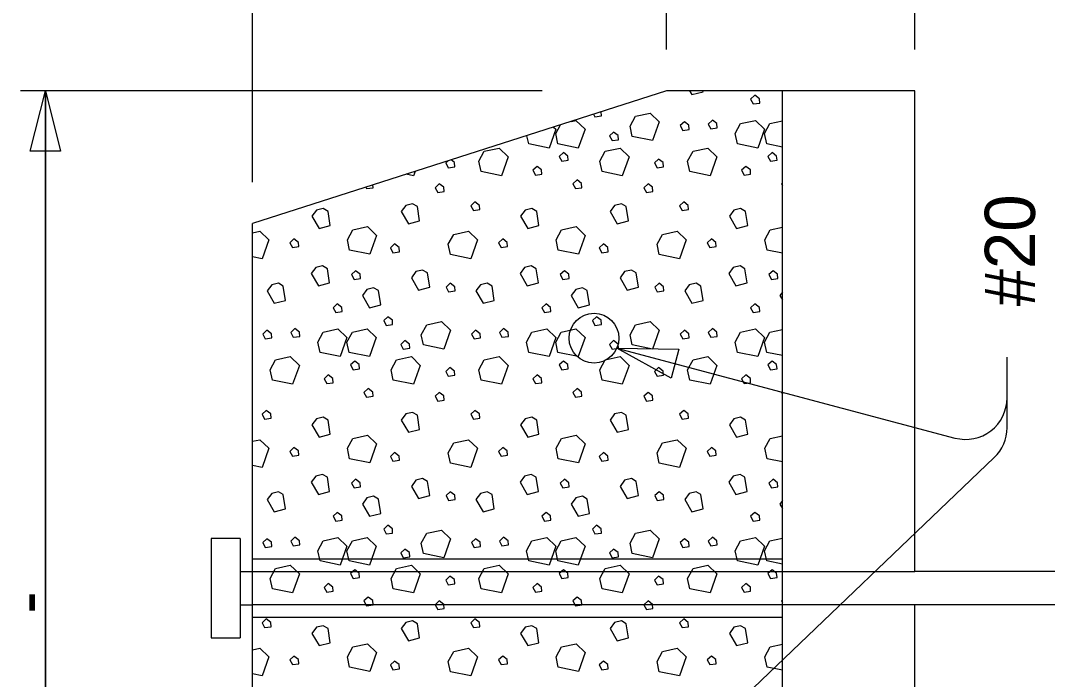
# Model space of a CAD drawing. Extents: x -0.8 to 7.7, y -0.5 to 10.5.
# Drawn here: x 2.644 to 4.281, y 2.131 to 3.18 of the extents above; entities that cross this region are included whole.
import ezdxf

# ---------------------------------------------------------------- set-up
doc = ezdxf.new("R2010")
doc.units = 0
doc.layers.add('Level 2', color=7, linetype='Continuous')
doc.layers.add('Level 3', color=7, linetype='Continuous')

msp = doc.modelspace()

# ---------------------------------------------------------------- linework, layer by layer
at = {"layer": 'Level 2'}
for p, q in [((3.0136, 2.9228), (3.0136, 3.5035)), ((4.0695, 3.134), (4.0695, 3.5035)), ((3.6735, 3.134), (3.6735, 3.3056)), ((3.4755, 3.068), (2.644, 3.068)), ((3.6735, 3.068), (3.0136, 2.8568)), ((4.0695, 3.068), (3.6735, 3.068)), ((3.8583, 1.484), (3.8583, 3.068)), ((4.0695, 2.3024), (4.0695, 3.068)), ((3.0136, 1.6952), (3.0136, 2.8568)), ((4.2164, 2.5317), (4.2164, 2.6439)), ((2.9476, 2.3552), (2.9476, 2.1968)), ((2.9938, 2.3552), (2.9476, 2.3552)), ((2.9938, 2.3552), (2.9938, 2.1968)), ((3.8583, 2.3222), (3.0136, 2.3222)), ((2.9938, 2.3024), (3.0136, 2.3024)), ((3.0136, 2.3024), (3.8583, 2.3024)), ((3.8583, 2.3024), (4.0695, 2.3024)), ((4.3144, 2.3024), (4.0695, 2.3024)), ((2.9938, 2.2496), (3.0136, 2.2496)), ((3.8583, 2.2496), (3.0136, 2.2496)), ((4.0695, 2.2496), (3.8583, 2.2496)), ((4.0695, 1.484), (4.0695, 2.2496)), ((4.354, 2.2496), (4.0695, 2.2496)), ((3.0136, 2.2298), (3.8583, 2.2298)), ((2.9476, 2.1968), (2.9938, 2.1968))]:
    msp.add_line(p, q, dxfattribs=at)
msp.add_circle((3.558, 2.6742), 0.0396, dxfattribs=at)
for centre, start in [((4.1503, 2.5789), 255.1068), ((4.1503, 2.5316), 313.6792)]:
    msp.add_arc(centre, 0.066, start, 0, dxfattribs=at)
at = {"layer": 'Level 3'}
for p, q in [((2.6836, 1.484), (2.6836, 3.0679)), ((2.6836, 3.0679), (2.6836, 1.484)), ((3.5944, 2.6584), (4.1333, 2.5151)), ((3.5915, 1.9068), (4.1958, 2.4839))]:
    msp.add_line(p, q, dxfattribs=at)
for points in [[(2.6596, 2.9719), (2.6836, 3.0679), (2.7076, 2.9719)], [(3.8118, 3.0472), (3.8221, 3.0486), (3.8216, 3.0553), (3.8143, 3.061), (3.8076, 3.0548)], [(3.6189, 2.9954), (3.6154, 3.0118), (3.6242, 3.0276), (3.6477, 3.0328), (3.662, 3.019), (3.6513, 2.9888)], [(3.6995, 3.005), (3.7098, 3.0066), (3.7092, 3.0134), (3.7021, 3.019), (3.6955, 3.0128)], [(3.7441, 3.0077), (3.7544, 3.0093), (3.7538, 3.0159), (3.7466, 3.0215), (3.74, 3.0153)], [(3.7866, 2.9835), (3.783, 3), (3.7917, 3.0159), (3.8154, 3.021), (3.8296, 3.0072), (3.8189, 2.9769)], [(3.5867, 2.9888), (3.5969, 2.9903), (3.5965, 2.9969), (3.5892, 3.0025), (3.5826, 2.9963)], [(3.378, 2.9396), (3.3745, 2.9559), (3.3832, 2.9718), (3.4068, 2.9769), (3.4211, 2.9631), (3.4104, 2.9328)], [(3.5067, 2.9559), (3.517, 2.9575), (3.5164, 2.9641), (3.5094, 2.9698), (3.5026, 2.9636)], [(3.5709, 2.9396), (3.5672, 2.9559), (3.5759, 2.9718), (3.5995, 2.9769), (3.6139, 2.9631), (3.6031, 2.9328)], [(3.7108, 2.9396), (3.7072, 2.9559), (3.716, 2.9718), (3.7395, 2.9769), (3.7538, 2.9631), (3.743, 2.9328)], [(3.8394, 2.9559), (3.8497, 2.9575), (3.8491, 2.9641), (3.8419, 2.9698), (3.8353, 2.9636)], [(3.4648, 2.9339), (3.4751, 2.9355), (3.4744, 2.9421), (3.4673, 2.9478), (3.4605, 2.9416)], [(3.6585, 2.9456), (3.6687, 2.9472), (3.6682, 2.9538), (3.661, 2.9595), (3.6544, 2.9533)], [(3.7974, 2.9339), (3.8076, 2.9355), (3.8072, 2.9421), (3.8, 2.9478), (3.7933, 2.9416)], [(3.3089, 2.9062), (3.3192, 2.9078), (3.3186, 2.9145), (3.3114, 2.92), (3.3048, 2.9138)], [(3.5283, 2.9123), (3.5385, 2.9138), (3.538, 2.9206), (3.5309, 2.9262), (3.5242, 2.92)], [(3.6415, 2.9062), (3.6518, 2.9078), (3.6513, 2.9145), (3.6441, 2.92), (3.6374, 2.9138)], [(3.2621, 2.8564), (3.2801, 2.861), (3.2767, 2.8837), (3.2689, 2.8882), (3.2582, 2.8857), (3.2509, 2.876)], [(3.3658, 2.8775), (3.3761, 2.879), (3.3755, 2.8857), (3.3683, 2.8913), (3.3617, 2.8852)], [(3.5949, 2.8564), (3.6129, 2.861), (3.6092, 2.8837), (3.6016, 2.8882), (3.5908, 2.8857), (3.5837, 2.876)], [(3.6985, 2.8775), (3.7087, 2.879), (3.7082, 2.8857), (3.701, 2.8913), (3.6943, 2.8852)], [(3.1197, 2.8488), (3.1377, 2.8534), (3.1341, 2.876), (3.1263, 2.8806), (3.1156, 2.8779), (3.1085, 2.8683)], [(3.4524, 2.8488), (3.4703, 2.8534), (3.4667, 2.876), (3.4591, 2.8806), (3.4483, 2.8779), (3.4411, 2.8683)], [(3.7851, 2.8488), (3.8031, 2.8534), (3.7995, 2.876), (3.7917, 2.8806), (3.781, 2.8779), (3.7738, 2.8683)], [(3.1684, 2.8144), (3.1649, 2.8309), (3.1736, 2.8468), (3.1971, 2.8519), (3.2115, 2.8379), (3.2006, 2.8077)], [(3.5011, 2.8144), (3.4975, 2.8309), (3.5063, 2.8468), (3.5298, 2.8519), (3.5441, 2.8379), (3.5334, 2.8077)], [(3.0772, 2.8185), (3.0875, 2.8201), (3.087, 2.8267), (3.0797, 2.8324), (3.073, 2.8262)], [(3.3295, 2.8072), (3.3258, 2.8237), (3.3345, 2.8395), (3.358, 2.8447), (3.3725, 2.8309), (3.3617, 2.8006)], [(3.4098, 2.8185), (3.42, 2.8201), (3.4196, 2.8267), (3.4125, 2.8324), (3.4058, 2.8262)], [(3.662, 2.8072), (3.6585, 2.8237), (3.6672, 2.8395), (3.6907, 2.8447), (3.7051, 2.8309), (3.6943, 2.8006)], [(3.7425, 2.8185), (3.7528, 2.8201), (3.7523, 2.8267), (3.7451, 2.8324), (3.7385, 2.8262)], [(3.2376, 2.8103), (3.2479, 2.8119), (3.2474, 2.8185), (3.2401, 2.8242), (3.2335, 2.818)], [(3.5704, 2.8103), (3.5807, 2.8119), (3.5801, 2.8185), (3.5729, 2.8242), (3.5661, 2.818)], [(3.1187, 2.7575), (3.1366, 2.7622), (3.133, 2.7847), (3.1253, 2.7894), (3.1146, 2.7867), (3.1074, 2.777)], [(3.2781, 2.7508), (3.2961, 2.7554), (3.2925, 2.7781), (3.2847, 2.7826), (3.274, 2.7801), (3.2669, 2.7704)], [(3.4513, 2.7575), (3.4694, 2.7622), (3.4658, 2.7847), (3.458, 2.7894), (3.4473, 2.7867), (3.4401, 2.777)], [(3.6109, 2.7508), (3.6287, 2.7554), (3.6251, 2.7781), (3.6175, 2.7826), (3.6067, 2.7801), (3.5995, 2.7704)], [(3.7841, 2.7575), (3.802, 2.7622), (3.7983, 2.7847), (3.7908, 2.7894), (3.78, 2.7867), (3.7728, 2.777)], [(3.1755, 2.7678), (3.1858, 2.7693), (3.1853, 2.7759), (3.1781, 2.7816), (3.1715, 2.7755)], [(3.5083, 2.7678), (3.5186, 2.7693), (3.5181, 2.7759), (3.5108, 2.7816), (3.5041, 2.7755)], [(3.841, 2.7678), (3.8511, 2.7693), (3.8507, 2.7759), (3.8436, 2.7816), (3.8369, 2.7755)], [(3.0484, 2.7298), (3.0664, 2.7344), (3.0628, 2.757), (3.0552, 2.7616), (3.0443, 2.7591), (3.0372, 2.7494)], [(3.2001, 2.7227), (3.2182, 2.7273), (3.2146, 2.7499), (3.2068, 2.7544), (3.1961, 2.7519), (3.1889, 2.7421)], [(3.3263, 2.7478), (3.3365, 2.7494), (3.3361, 2.756), (3.3289, 2.7616), (3.3222, 2.7554)], [(3.3812, 2.7298), (3.399, 2.7344), (3.3955, 2.757), (3.3878, 2.7616), (3.377, 2.7591), (3.3699, 2.7494)], [(3.5329, 2.7227), (3.5508, 2.7273), (3.5471, 2.7499), (3.5396, 2.7544), (3.5288, 2.7519), (3.5217, 2.7421)], [(3.6589, 2.7478), (3.6692, 2.7494), (3.6687, 2.756), (3.6616, 2.7616), (3.655, 2.7554)], [(3.7138, 2.7298), (3.7318, 2.7344), (3.7282, 2.757), (3.7206, 2.7616), (3.7098, 2.7591), (3.7025, 2.7494)], [(3.1464, 2.715), (3.1565, 2.7165), (3.1561, 2.7231), (3.1489, 2.7288), (3.1423, 2.7227)], [(3.479, 2.715), (3.4893, 2.7165), (3.4888, 2.7231), (3.4817, 2.7288), (3.4751, 2.7227)], [(3.8118, 2.715), (3.8221, 2.7165), (3.8216, 2.7231), (3.8143, 2.7288), (3.8076, 2.7227)], [(3.2269, 2.6945), (3.2371, 2.696), (3.2367, 2.7026), (3.2294, 2.7083), (3.2228, 2.7021)], [(3.2863, 2.6633), (3.2827, 2.6795), (3.2914, 2.6955), (3.3149, 2.7007), (3.3295, 2.6868), (3.3186, 2.6566)], [(3.5595, 2.6945), (3.5698, 2.696), (3.5693, 2.7026), (3.5622, 2.7083), (3.5554, 2.7021)], [(3.6189, 2.6633), (3.6154, 2.6795), (3.6242, 2.6955), (3.6477, 2.7007), (3.662, 2.6868), (3.6513, 2.6566)], [(3.034, 2.6729), (3.0443, 2.6745), (3.0438, 2.6811), (3.0367, 2.6868), (3.03, 2.6806)], [(3.0787, 2.6756), (3.089, 2.677), (3.0884, 2.6838), (3.0813, 2.6893), (3.0746, 2.6831)], [(3.1213, 2.6514), (3.1177, 2.6678), (3.1263, 2.6838), (3.1499, 2.6888), (3.1643, 2.675), (3.1535, 2.6448)], [(3.1679, 2.6514), (3.1643, 2.6678), (3.173, 2.6838), (3.1965, 2.6888), (3.2109, 2.675), (3.2001, 2.6448)], [(3.3668, 2.6729), (3.377, 2.6745), (3.3765, 2.6811), (3.3693, 2.6868), (3.3627, 2.6806)], [(3.4113, 2.6756), (3.4216, 2.677), (3.4211, 2.6838), (3.4139, 2.6893), (3.4073, 2.6831)], [(3.4539, 2.6514), (3.4504, 2.6678), (3.4591, 2.6838), (3.4826, 2.6888), (3.4971, 2.675), (3.4863, 2.6448)], [(3.5005, 2.6514), (3.4971, 2.6678), (3.5057, 2.6838), (3.5293, 2.6888), (3.5437, 2.675), (3.5329, 2.6448)], [(3.6995, 2.6729), (3.7098, 2.6745), (3.7092, 2.6811), (3.7021, 2.6868), (3.6955, 2.6806)], [(3.7441, 2.6756), (3.7544, 2.677), (3.7538, 2.6838), (3.7466, 2.6893), (3.74, 2.6831)], [(3.7866, 2.6514), (3.783, 2.6678), (3.7917, 2.6838), (3.8154, 2.6888), (3.8296, 2.675), (3.8189, 2.6448)], [(3.254, 2.6566), (3.2643, 2.658), (3.2637, 2.6648), (3.2566, 2.6703), (3.2499, 2.6642)], [(3.5867, 2.6566), (3.5969, 2.658), (3.5965, 2.6648), (3.5892, 2.6703), (3.5826, 2.6642)], [(3.681, 2.6106), (3.5944, 2.6584), (3.6933, 2.6569)], [(3.0454, 2.6073), (3.0417, 2.6237), (3.0505, 2.6395), (3.074, 2.6448), (3.0884, 2.6308), (3.0777, 2.6007)], [(3.1741, 2.6237), (3.1843, 2.6253), (3.1839, 2.632), (3.1766, 2.6376), (3.1699, 2.6315)], [(3.2381, 2.6073), (3.2346, 2.6237), (3.2433, 2.6395), (3.2669, 2.6448), (3.2811, 2.6308), (3.2705, 2.6007)], [(3.378, 2.6073), (3.3745, 2.6237), (3.3832, 2.6395), (3.4068, 2.6448), (3.4211, 2.6308), (3.4104, 2.6007)], [(3.5067, 2.6237), (3.517, 2.6253), (3.5164, 2.632), (3.5094, 2.6376), (3.5026, 2.6315)], [(3.5709, 2.6073), (3.5672, 2.6237), (3.5759, 2.6395), (3.5995, 2.6448), (3.6139, 2.6308), (3.6031, 2.6007)], [(3.7108, 2.6073), (3.7072, 2.6237), (3.716, 2.6395), (3.7395, 2.6448), (3.7538, 2.6308), (3.743, 2.6007)], [(3.8394, 2.6237), (3.8497, 2.6253), (3.8491, 2.632), (3.8419, 2.6376), (3.8353, 2.6315)], [(3.3258, 2.6135), (3.3361, 2.615), (3.3355, 2.6217), (3.3284, 2.6273), (3.3217, 2.6212)], [(3.6585, 2.6135), (3.6687, 2.615), (3.6682, 2.6217), (3.661, 2.6273), (3.6544, 2.6212)], [(3.132, 2.6017), (3.1423, 2.6032), (3.1418, 2.6098), (3.1345, 2.6155), (3.1279, 2.6093)], [(3.4648, 2.6017), (3.4751, 2.6032), (3.4744, 2.6098), (3.4673, 2.6155), (3.4605, 2.6093)], [(3.7974, 2.6017), (3.8076, 2.6032), (3.8072, 2.6098), (3.8, 2.6155), (3.7933, 2.6093)], [(3.1956, 2.5801), (3.2058, 2.5817), (3.2054, 2.5883), (3.1981, 2.594), (3.1914, 2.5878)], [(3.3089, 2.5739), (3.3192, 2.5755), (3.3186, 2.5823), (3.3114, 2.5878), (3.3048, 2.5817)], [(3.5283, 2.5801), (3.5385, 2.5817), (3.538, 2.5883), (3.5309, 2.594), (3.5242, 2.5878)], [(3.6415, 2.5739), (3.6518, 2.5755), (3.6513, 2.5823), (3.6441, 2.5878), (3.6374, 2.5817)], [(3.033, 2.5453), (3.0433, 2.5467), (3.0428, 2.5535), (3.0356, 2.5592), (3.0289, 2.5529)], [(3.2621, 2.5243), (3.2801, 2.5289), (3.2767, 2.5515), (3.2689, 2.556), (3.2582, 2.5535), (3.2509, 2.5437)], [(3.3658, 2.5453), (3.3761, 2.5467), (3.3755, 2.5535), (3.3683, 2.5592), (3.3617, 2.5529)], [(3.5949, 2.5243), (3.6129, 2.5289), (3.6092, 2.5515), (3.6016, 2.556), (3.5908, 2.5535), (3.5837, 2.5437)], [(3.6985, 2.5453), (3.7087, 2.5467), (3.7082, 2.5535), (3.701, 2.5592), (3.6943, 2.5529)], [(3.1197, 2.5166), (3.1377, 2.5211), (3.1341, 2.5437), (3.1263, 2.5485), (3.1156, 2.5458), (3.1085, 2.5361)], [(3.4524, 2.5166), (3.4703, 2.5211), (3.4667, 2.5437), (3.4591, 2.5485), (3.4483, 2.5458), (3.4411, 2.5361)], [(3.7851, 2.5166), (3.8031, 2.5211), (3.7995, 2.5437), (3.7917, 2.5485), (3.781, 2.5458), (3.7738, 2.5361)], [(3.1684, 2.4822), (3.1649, 2.4987), (3.1736, 2.5145), (3.1971, 2.5197), (3.2115, 2.5058), (3.2006, 2.4756)], [(3.3295, 2.4751), (3.3258, 2.4914), (3.3345, 2.5074), (3.358, 2.5124), (3.3725, 2.4987), (3.3617, 2.4683)], [(3.5011, 2.4822), (3.4975, 2.4987), (3.5063, 2.5145), (3.5298, 2.5197), (3.5441, 2.5058), (3.5334, 2.4756)], [(3.662, 2.4751), (3.6585, 2.4914), (3.6672, 2.5074), (3.6907, 2.5124), (3.7051, 2.4987), (3.6943, 2.4683)], [(3.0772, 2.4864), (3.0875, 2.4879), (3.087, 2.4945), (3.0797, 2.5001), (3.073, 2.4939)], [(3.2376, 2.4781), (3.2479, 2.4797), (3.2474, 2.4864), (3.2401, 2.492), (3.2335, 2.4859)], [(3.4098, 2.4864), (3.42, 2.4879), (3.4196, 2.4945), (3.4125, 2.5001), (3.4058, 2.4939)], [(3.5704, 2.4781), (3.5807, 2.4797), (3.5801, 2.4864), (3.5729, 2.492), (3.5661, 2.4859)], [(3.7425, 2.4864), (3.7528, 2.4879), (3.7523, 2.4945), (3.7451, 2.5001), (3.7385, 2.4939)], [(3.1187, 2.4253), (3.1366, 2.4299), (3.133, 2.4525), (3.1253, 2.4571), (3.1146, 2.4546), (3.1074, 2.4448)], [(3.4513, 2.4253), (3.4694, 2.4299), (3.4658, 2.4525), (3.458, 2.4571), (3.4473, 2.4546), (3.4401, 2.4448)], [(3.7841, 2.4253), (3.802, 2.4299), (3.7983, 2.4525), (3.7908, 2.4571), (3.78, 2.4546), (3.7728, 2.4448)], [(3.1755, 2.4356), (3.1858, 2.4372), (3.1853, 2.4438), (3.1781, 2.4495), (3.1715, 2.4433)], [(3.2781, 2.4187), (3.2961, 2.4233), (3.2925, 2.4459), (3.2847, 2.4504), (3.274, 2.4479), (3.2669, 2.4381)], [(3.5083, 2.4356), (3.5186, 2.4372), (3.5181, 2.4438), (3.5108, 2.4495), (3.5041, 2.4433)], [(3.6109, 2.4187), (3.6287, 2.4233), (3.6251, 2.4459), (3.6175, 2.4504), (3.6067, 2.4479), (3.5995, 2.4381)], [(3.841, 2.4356), (3.8511, 2.4372), (3.8507, 2.4438), (3.8436, 2.4495), (3.8369, 2.4433)], [(3.0484, 2.3976), (3.0664, 2.4023), (3.0628, 2.4249), (3.0552, 2.4294), (3.0443, 2.4269), (3.0372, 2.4171)], [(3.3263, 2.4157), (3.3365, 2.4171), (3.3361, 2.4239), (3.3289, 2.4294), (3.3222, 2.4233)], [(3.3812, 2.3976), (3.399, 2.4023), (3.3955, 2.4249), (3.3878, 2.4294), (3.377, 2.4269), (3.3699, 2.4171)], [(3.6589, 2.4157), (3.6692, 2.4171), (3.6687, 2.4239), (3.6616, 2.4294), (3.655, 2.4233)], [(3.7138, 2.3976), (3.7318, 2.4023), (3.7282, 2.4249), (3.7206, 2.4294), (3.7098, 2.4269), (3.7025, 2.4171)], [(3.2001, 2.3906), (3.2182, 2.3951), (3.2146, 2.4176), (3.2068, 2.4223), (3.1961, 2.4196), (3.1889, 2.4099)], [(3.5329, 2.3906), (3.5508, 2.3951), (3.5471, 2.4176), (3.5396, 2.4223), (3.5288, 2.4196), (3.5217, 2.4099)], [(3.1464, 2.3828), (3.1565, 2.3844), (3.1561, 2.391), (3.1489, 2.3967), (3.1423, 2.3905)], [(3.479, 2.3828), (3.4893, 2.3844), (3.4888, 2.391), (3.4817, 2.3967), (3.4751, 2.3905)], [(3.8118, 2.3828), (3.8221, 2.3844), (3.8216, 2.391), (3.8143, 2.3967), (3.8076, 2.3905)], [(3.2269, 2.3623), (3.2371, 2.3638), (3.2367, 2.3705), (3.2294, 2.3761), (3.2228, 2.37)], [(3.5595, 2.3623), (3.5698, 2.3638), (3.5693, 2.3705), (3.5622, 2.3761), (3.5554, 2.37)], [(3.0787, 2.3433), (3.089, 2.3448), (3.0884, 2.3515), (3.0813, 2.3571), (3.0746, 2.351)], [(3.2863, 2.3311), (3.2827, 2.3474), (3.2914, 2.3633), (3.3149, 2.3684), (3.3295, 2.3546), (3.3186, 2.3243)], [(3.4113, 2.3433), (3.4216, 2.3448), (3.4211, 2.3515), (3.4139, 2.3571), (3.4073, 2.351)], [(3.6189, 2.3311), (3.6154, 2.3474), (3.6242, 2.3633), (3.6477, 2.3684), (3.662, 2.3546), (3.6513, 2.3243)], [(3.7441, 2.3433), (3.7544, 2.3448), (3.7538, 2.3515), (3.7466, 2.3571), (3.74, 2.351)], [(3.034, 2.3408), (3.0443, 2.3423), (3.0438, 2.349), (3.0367, 2.3546), (3.03, 2.3485)], [(3.1213, 2.3193), (3.1177, 2.3355), (3.1263, 2.3515), (3.1499, 2.3567), (3.1643, 2.3428), (3.1535, 2.3126)], [(3.1679, 2.3193), (3.1643, 2.3355), (3.173, 2.3515), (3.1965, 2.3567), (3.2109, 2.3428), (3.2001, 2.3126)], [(3.3668, 2.3408), (3.377, 2.3423), (3.3765, 2.349), (3.3693, 2.3546), (3.3627, 2.3485)], [(3.4539, 2.3193), (3.4504, 2.3355), (3.4591, 2.3515), (3.4826, 2.3567), (3.4971, 2.3428), (3.4863, 2.3126)], [(3.5005, 2.3193), (3.4971, 2.3355), (3.5057, 2.3515), (3.5293, 2.3567), (3.5437, 2.3428), (3.5329, 2.3126)], [(3.6995, 2.3408), (3.7098, 2.3423), (3.7092, 2.349), (3.7021, 2.3546), (3.6955, 2.3485)], [(3.7866, 2.3193), (3.783, 2.3355), (3.7917, 2.3515), (3.8154, 2.3567), (3.8296, 2.3428), (3.8189, 2.3126)], [(3.254, 2.3243), (3.2643, 2.3259), (3.2637, 2.3325), (3.2566, 2.3382), (3.2499, 2.332)], [(3.5867, 2.3243), (3.5969, 2.3259), (3.5965, 2.3325), (3.5892, 2.3382), (3.5826, 2.332)], [(3.0454, 2.2751), (3.0417, 2.2916), (3.0505, 2.3074), (3.074, 2.3126), (3.0884, 2.2987), (3.0777, 2.2685)], [(3.2381, 2.2751), (3.2346, 2.2916), (3.2433, 2.3074), (3.2669, 2.3126), (3.2811, 2.2987), (3.2705, 2.2685)], [(3.378, 2.2751), (3.3745, 2.2916), (3.3832, 2.3074), (3.4068, 2.3126), (3.4211, 2.2987), (3.4104, 2.2685)], [(3.5709, 2.2751), (3.5672, 2.2916), (3.5759, 2.3074), (3.5995, 2.3126), (3.6139, 2.2987), (3.6031, 2.2685)], [(3.7108, 2.2751), (3.7072, 2.2916), (3.716, 2.3074), (3.7395, 2.3126), (3.7538, 2.2987), (3.743, 2.2685)], [(3.1741, 2.2916), (3.1843, 2.293), (3.1839, 2.2998), (3.1766, 2.3053), (3.1699, 2.2992)], [(3.3258, 2.2813), (3.3361, 2.2827), (3.3355, 2.2895), (3.3284, 2.295), (3.3217, 2.2889)], [(3.5067, 2.2916), (3.517, 2.293), (3.5164, 2.2998), (3.5094, 2.3053), (3.5026, 2.2992)], [(3.6585, 2.2813), (3.6687, 2.2827), (3.6682, 2.2895), (3.661, 2.295), (3.6544, 2.2889)], [(3.8394, 2.2916), (3.8497, 2.293), (3.8491, 2.2998), (3.8419, 2.3053), (3.8353, 2.2992)], [(3.132, 2.2695), (3.1423, 2.271), (3.1418, 2.2777), (3.1345, 2.2833), (3.1279, 2.2772)], [(3.4648, 2.2695), (3.4751, 2.271), (3.4744, 2.2777), (3.4673, 2.2833), (3.4605, 2.2772)], [(3.7974, 2.2695), (3.8076, 2.271), (3.8072, 2.2777), (3.8, 2.2833), (3.7933, 2.2772)], [(3.1956, 2.248), (3.2058, 2.2495), (3.2054, 2.2562), (3.1981, 2.2618), (3.1914, 2.2557)], [(3.5283, 2.248), (3.5385, 2.2495), (3.538, 2.2562), (3.5309, 2.2618), (3.5242, 2.2557)], [(3.3089, 2.2418), (3.3192, 2.2433), (3.3186, 2.25), (3.3114, 2.2557), (3.3048, 2.2495)], [(3.6415, 2.2418), (3.6518, 2.2433), (3.6513, 2.25), (3.6441, 2.2557), (3.6374, 2.2495)], [(3.033, 2.2132), (3.0433, 2.2146), (3.0428, 2.2212), (3.0356, 2.2269), (3.0289, 2.2207)], [(3.3658, 2.2132), (3.3761, 2.2146), (3.3755, 2.2212), (3.3683, 2.2269), (3.3617, 2.2207)], [(3.6985, 2.2132), (3.7087, 2.2146), (3.7082, 2.2212), (3.701, 2.2269), (3.6943, 2.2207)], [(3.1197, 2.1844), (3.1377, 2.189), (3.1341, 2.2115), (3.1263, 2.2162), (3.1156, 2.2137), (3.1085, 2.2039)], [(3.2621, 2.1921), (3.2801, 2.1967), (3.2767, 2.2193), (3.2689, 2.2239), (3.2582, 2.2212), (3.2509, 2.2115)], [(3.4524, 2.1844), (3.4703, 2.189), (3.4667, 2.2115), (3.4591, 2.2162), (3.4483, 2.2137), (3.4411, 2.2039)], [(3.5949, 2.1921), (3.6129, 2.1967), (3.6092, 2.2193), (3.6016, 2.2239), (3.5908, 2.2212), (3.5837, 2.2115)], [(3.7851, 2.1844), (3.8031, 2.189), (3.7995, 2.2115), (3.7917, 2.2162), (3.781, 2.2137), (3.7738, 2.2039)], [(3.1684, 2.1501), (3.1649, 2.1665), (3.1736, 2.1824), (3.1971, 2.1874), (3.2115, 2.1737), (3.2006, 2.1434)], [(3.3295, 2.1428), (3.3258, 2.1592), (3.3345, 2.1752), (3.358, 2.1803), (3.3725, 2.1665), (3.3617, 2.1362)], [(3.5011, 2.1501), (3.4975, 2.1665), (3.5063, 2.1824), (3.5298, 2.1874), (3.5441, 2.1737), (3.5334, 2.1434)], [(3.662, 2.1428), (3.6585, 2.1592), (3.6672, 2.1752), (3.6907, 2.1803), (3.7051, 2.1665), (3.6943, 2.1362)], [(3.0772, 2.1542), (3.0875, 2.1556), (3.087, 2.1624), (3.0797, 2.1679), (3.073, 2.1618)], [(3.4098, 2.1542), (3.42, 2.1556), (3.4196, 2.1624), (3.4125, 2.1679), (3.4058, 2.1618)], [(3.7425, 2.1542), (3.7528, 2.1556), (3.7523, 2.1624), (3.7451, 2.1679), (3.7385, 2.1618)], [(3.2376, 2.146), (3.2479, 2.1474), (3.2474, 2.1542), (3.2401, 2.1597), (3.2335, 2.1536)], [(3.5704, 2.146), (3.5807, 2.1474), (3.5801, 2.1542), (3.5729, 2.1597), (3.5661, 2.1536)]]:
    msp.add_lwpolyline(points, close=True, dxfattribs=at)
for points in [[(3.7104, 3.068), (3.7138, 3.0621), (3.7318, 3.0667), (3.7315, 3.068)], [(3.858, 3.068), (3.8583, 3.0675)], [(3.5573, 3.0308), (3.5595, 3.0267), (3.5698, 3.0281), (3.5693, 3.0346)], [(3.5219, 3.0194), (3.5293, 3.021), (3.5437, 3.0072), (3.5329, 2.9769), (3.5005, 2.9835), (3.4971, 3), (3.5046, 3.0139)], [(3.8583, 2.9784), (3.8333, 2.9835), (3.8296, 3), (3.8385, 3.0159), (3.8583, 3.0202)], [(3.4937, 3.0103), (3.4971, 3.0072), (3.4863, 2.9769), (3.4539, 2.9835), (3.451, 2.9967)], [(3.325, 2.9563), (3.3217, 2.9533), (3.3258, 2.9456), (3.3361, 2.9472), (3.3355, 2.9538), (3.3303, 2.9581)], [(3.2728, 2.9397), (3.2705, 2.9328), (3.2588, 2.9352)], [(3.1944, 2.9146), (3.1956, 2.9123), (3.2058, 2.9138), (3.2055, 2.9182)], [(3.8583, 2.9214), (3.8569, 2.92), (3.8583, 2.9174)], [(3.8583, 2.8093), (3.8338, 2.8144), (3.8301, 2.8309), (3.8388, 2.8468), (3.8583, 2.851)], [(3.0136, 2.8422), (3.0255, 2.8447), (3.0397, 2.8309), (3.0289, 2.8006), (3.0136, 2.8037)], [(3.8583, 2.7476), (3.8543, 2.7421), (3.8583, 2.7352)], [(3.8583, 2.6463), (3.8333, 2.6514), (3.8296, 2.6678), (3.8385, 2.6838), (3.8583, 2.688)], [(3.8583, 2.5891), (3.8569, 2.5878), (3.8583, 2.5852)], [(3.0136, 2.5099), (3.0255, 2.5124), (3.0397, 2.4987), (3.0289, 2.4683), (3.0136, 2.4715)], [(3.8583, 2.4772), (3.8338, 2.4822), (3.8301, 2.4987), (3.8388, 2.5145), (3.8583, 2.5188)], [(3.8583, 2.4154), (3.8543, 2.4099), (3.8583, 2.403)], [(3.8583, 2.314), (3.8333, 2.3193), (3.8296, 2.3355), (3.8385, 2.3515), (3.8583, 2.3557)], [(3.8583, 2.257), (3.8569, 2.2557), (3.8583, 2.2529)], [(3.0136, 2.1777), (3.0255, 2.1803), (3.0397, 2.1665), (3.0289, 2.1362), (3.0136, 2.1394)], [(3.8583, 2.1451), (3.8338, 2.1501), (3.8301, 2.1665), (3.8388, 2.1824), (3.8583, 2.1865)]]:
    msp.add_lwpolyline(points, dxfattribs=at)

# ---------------------------------------------------------------- texts
for s, p in [('#20', (4.2608, 2.7247)), ('-', (2.6932, 2.2355))]:
    msp.add_text(s, height=0.08, rotation=90, dxfattribs=at).set_placement(p)

doc.saveas('drawing.dxf')
